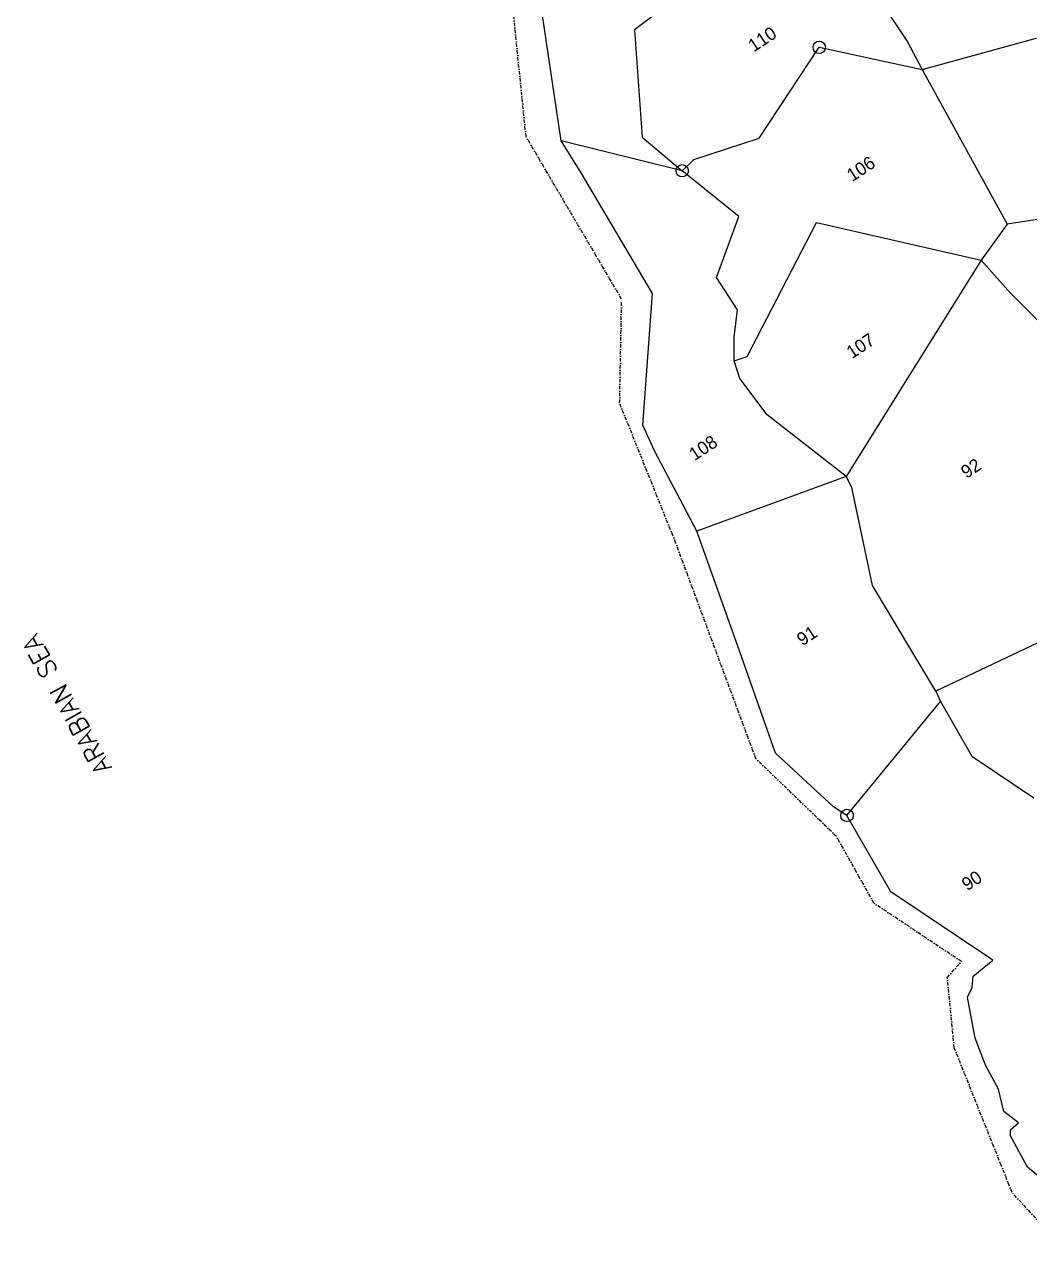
# Model space of a CAD drawing. Header units: metres. Extents: x 321058 to 325379, y 1822357 to 1826807.
# Drawn here: x 321058 to 322521, y 1822732 to 1824513 of the extents above; entities that cross this region are included whole.
import ezdxf

# ---------------------------------------------------------------- set-up
doc = ezdxf.new("R2010")
doc.units = ezdxf.units.M
doc.linetypes.add('DASHDOT', pattern=[1, 0.5, -0.25, 0, -0.25])
for name, color, linetype in [('POLY_PARCEL', 6, 'Continuous'), ('POLY_WATER', 4, 'Continuous'), ('TEXT_MAPOUT', 7, 'Continuous'), ('TEXT_PARCEL', 7, 'Continuous'), ('V_BOUND_STREAM_LINE', 7, 'DASHDOT')]:
    doc.layers.add(name, color=color, linetype=linetype)
doc.styles.get("Standard").update_dxf_attribs({"font": 'simplex.shx'})
doc.styles.add('TEXT _PARCEL', font='', dxfattribs={"height": 0.25})
doc.styles.get('TEXT _PARCEL').set_extended_font_data('Kruti Dev 050')

msp = doc.modelspace()

# ---------------------------------------------------------------- linework, layer by layer
for centre in [(322214.5, 1824479.7), (322015.2, 1824300.1), (322254.9, 1823362.3)]:
    msp.add_circle(centre, 8.99)
at = {"layer": 'POLY_PARCEL'}
for p, q in [((322277.9, 1824585.5), (322343.2, 1824487.5)), ((322012.2, 1824555.2), (321945.9, 1824505)), ((321945.9, 1824505), (321956.7, 1824349.2)), ((322364.3, 1824447.2), (322551.4, 1824498.8)), ((322126.9, 1824347.6), (322214.5, 1824479.7)), ((322214.5, 1824479.7), (322214.5, 1824479.7)), ((322214.5, 1824479.7), (322364.3, 1824447.2)), ((322343.2, 1824487.5), (322364.3, 1824447.2)), ((322364.3, 1824447.2), (322364.3, 1824447.2)), ((322364.3, 1824447.2), (322487.9, 1824222.3)), ((321956.7, 1824349.2), (322015.2, 1824300.1)), ((322015.2, 1824300.1), (321838.9, 1824343.5)), ((322032.1, 1824316.3), (322126.9, 1824347.6)), ((322015.2, 1824300.1), (322032.1, 1824316.3)), ((322097.5, 1824233.8), (322015.2, 1824300.1)), ((322717.5, 1824257.6), (322487.9, 1824222.3)), ((322064.9, 1824144.7), (322097.5, 1824233.8)), ((322109.8, 1824030), (322210.7, 1824224.9)), ((322210.7, 1824224.9), (322450, 1824169.8)), ((322487.9, 1824222.3), (322450, 1824169.8)), ((322450, 1824169.8), (322253.9, 1823855.5)), ((322450, 1824169.8), (322492.9, 1824121.9)), ((322095.8, 1824097.8), (322064.9, 1824144.7)), ((322492.9, 1824121.9), (322583.5, 1824031)), ((322090.8, 1824057.8), (322095.8, 1824097.8)), ((322090.9, 1824023.4), (322090.8, 1824057.8)), ((322090.9, 1824023.4), (322109.8, 1824030)), ((322098.8, 1823998.1), (322090.9, 1824023.4)), ((322139, 1823945.1), (322098.8, 1823998.1)), ((322253.9, 1823855.5), (322139, 1823945.1)), ((322253.9, 1823855.5), (322036.3, 1823776)), ((322262.1, 1823839.3), (322253.9, 1823855.5)), ((322292.2, 1823696.7), (322262.1, 1823839.3)), ((322384.1, 1823542.8), (322292.2, 1823696.7)), ((322586.2, 1823639), (322384.1, 1823542.8)), ((322384.1, 1823542.8), (322390.9, 1823528)), ((322254.9, 1823362.3), (322390.9, 1823528)), ((322390.9, 1823528), (322436.6, 1823448.6)), ((322436.6, 1823448.6), (322526.8, 1823387.7))]:
    msp.add_line(p, q, dxfattribs=at)
at = {"layer": 'POLY_WATER'}
for p, q in [((321838.9, 1824343.5), (321805.1, 1824571)), ((321866.7, 1824299.5), (321838.9, 1824343.5)), ((321971.9, 1824121.7), (321866.7, 1824299.5)), ((321957.7, 1823929.8), (321971.9, 1824121.7)), ((321974.9, 1823892.6), (321957.7, 1823929.8)), ((322036.3, 1823776), (321974.9, 1823892.6)), ((322099.2, 1823600.3), (322036.3, 1823776)), ((322150.9, 1823452.8), (322099.2, 1823600.3)), ((322235.2, 1823374.9), (322150.9, 1823452.8)), ((322254.9, 1823362.3), (322235.2, 1823374.9)), ((322318.9, 1823251.2), (322254.9, 1823362.3)), ((322368.9, 1823217.7), (322318.9, 1823251.2)), ((322467.1, 1823151.6), (322368.9, 1823217.7)), ((322438.6, 1823128.3), (322467.1, 1823151.6)), ((322436.9, 1823111.8), (322438.6, 1823128.3)), ((322430.3, 1823097.8), (322436.9, 1823111.8)), ((322441.5, 1823038.4), (322430.3, 1823097.8)), ((322456.3, 1822998.7), (322441.5, 1823038.4)), ((322475.2, 1822964), (322456.3, 1822998.7)), ((322482.9, 1822931.6), (322475.2, 1822964)), ((322504.7, 1822914.9), (322482.9, 1822931.6)), ((322492.7, 1822904.7), (322504.7, 1822914.9)), ((322492.6, 1822896.2), (322492.7, 1822904.7)), ((322517.5, 1822850.6), (322492.6, 1822896.2)), ((322537.1, 1822834.6), (322517.5, 1822850.6))]:
    msp.add_line(p, q, dxfattribs=at)
at = {"layer": 'V_BOUND_STREAM_LINE', "ltscale": 10}
for p, q in [((321787.9, 1824349.8), (321743.1, 1824790)), ((321927, 1824113.4), (321787.9, 1824349.8)), ((321924.1, 1823962.1), (321927, 1824113.4)), ((322005.6, 1823759.1), (321924.1, 1823962.1)), ((322122.4, 1823444.7), (322005.6, 1823759.1)), ((322239.6, 1823331.7), (322122.4, 1823444.7)), ((322294.1, 1823234.6), (322239.6, 1823331.7)), ((322421.4, 1823149.7), (322294.1, 1823234.6)), ((322400.9, 1823126.6), (322421.4, 1823149.7)), ((322411, 1823024.2), (322400.9, 1823126.6)), ((322495.2, 1822813.5), (322411, 1823024.2)), ((322570.2, 1822732.1), (322495.2, 1822813.5))]:
    msp.add_line(p, q, dxfattribs=at)

# ---------------------------------------------------------------- texts
at = {"layer": 'TEXT_MAPOUT'}
msp.add_text('ARABIAN SEA', height=26.408, rotation=119.1421, dxfattribs=at).set_placement((321185.9, 1823431.7))
at = {"layer": 'TEXT_PARCEL', "style": 'TEXT _PARCEL'}
for s, p in [('110', (322119.1, 1824472)), ('106', (322262.6, 1824283.5)), ('107', (322262.1, 1824025.8)), ('108', (322033.1, 1823877.4)), ('92', (322428.7, 1823851.6)), ('91', (322190, 1823608.1)), ('90', (322429.9, 1823251.8))]:
    msp.add_text(s, height=19.01, rotation=33.3834, dxfattribs=at).set_placement(p)

doc.saveas('drawing.dxf')
